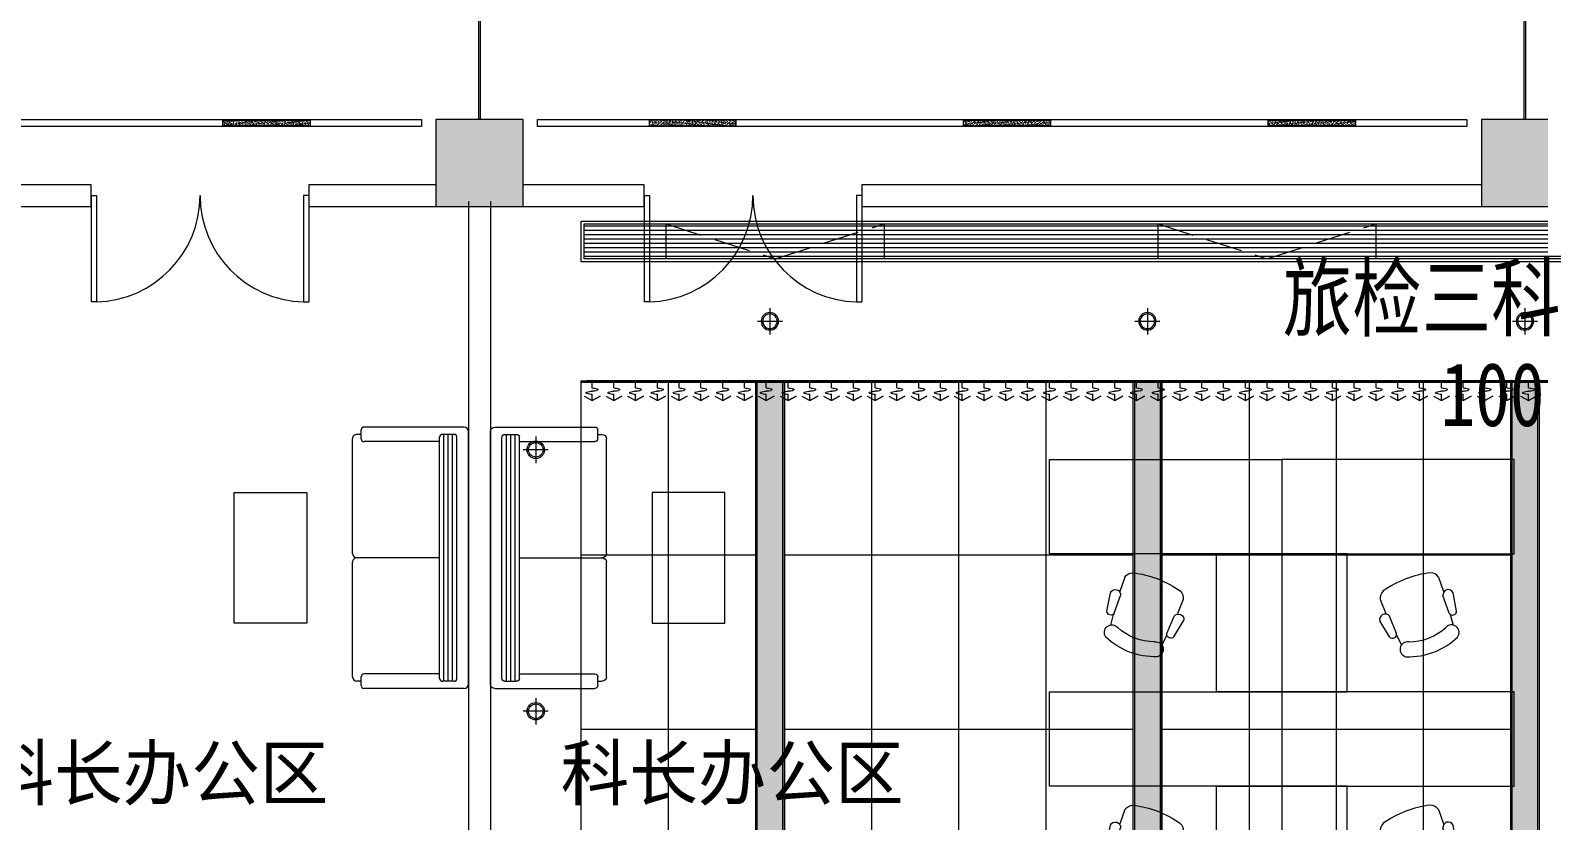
# Model space of a CAD drawing. Header units: millimetres. Extents: x 164760 to 3716174, y -1766400 to 11969.
# Drawn here: x 3524122 to 3534513, y -1710830 to -1705386 of the extents above; entities that cross this region are included whole.
import ezdxf

# ---------------------------------------------------------------- set-up
doc = ezdxf.new("R2010")
doc.units = ezdxf.units.MM
doc.header["$LTSCALE"] = 1000
doc.linetypes.add('DASH', pattern=[0.35, 0.25, -0.1])
doc.linetypes.add('DOTE', pattern=[2.42, 2, -0.2, 0.02, -0.2])
doc.layers.get('0').update_dxf_attribs({"color": 253, "linetype": 'CONTINUOUS'})
for name, color, linetype, lineweight in [('COLUMN', 253, 'CONTINUOUS', 0), ('FF-FURN【成品家私】', 253, 'CONTINUOUS', 0), ('FF-Text【平面文字】', 253, 'CONTINUOUS', 0), ('PUB_HATCH', 253, 'CONTINUOUS', 0), ('RC-FCU【空调设备】', 253, 'CONTINUOUS', 0), ('RC-LIGHT【天花灯具】', 253, 'CONTINUOUS', 0), ('RC-Modelling【天花造型】', 253, 'CONTINUOUS', 0), ('RC-STR【天花细线】', 253, 'CONTINUOUS', 0), ('Wall【墙体】', 253, 'CONTINUOUS', 0), ('WINDOW', 253, 'CONTINUOUS', 0)]:
    doc.layers.add(name, color=color, linetype=linetype, lineweight=lineweight)
doc.layers.add('FC-Text Annotation', color=253, linetype='CONTINUOUS')
doc.styles.add('文字', font='')
doc.styles.get('文字').set_extended_font_data('SimSun')

# ---------------------------------------------------------------- blocks, each defined once
blk = doc.blocks.new('AB18C')
for p, q in [((-0.616, 0.457), (-0.382, 0.5)), ((-0.128, 0.399), (-0.323, 0.394)), ((-0.627, 0.366), (-0.767, 0.352)), ((-0.608, 0.359), (-0.369, 0.366)), ((-0.627, -0.366), (-0.767, -0.352)), ((-0.608, -0.359), (-0.369, -0.366)), ((-0.616, -0.457), (-0.382, -0.5)), ((-0.128, -0.399), (-0.323, -0.394))]:
    blk.add_line(p, q)
for centre, radius, start, end in [((-0.847, 0.3), 0.0961, 330.3175, 148.735), ((-0.597, 0.41), 0.0516, 112.2235, 257.7173), ((-0.386, 0.432), 0.0681, 284.0068, 86.4868), ((-0.161, 0.273), 0.13, 22.4327, 75.4917), ((-0.094, 0), 0.906, 157.2611, 202.7389), ((-0.08, 0), 0.729, 159.7134, 200.2866), ((-1.312, 0), 1.312, 345.758, 14.242), ((-0.847, -0.3), 0.0961, 211.265, 29.6825), ((-0.597, -0.41), 0.0516, 102.2827, 247.7765), ((-0.386, -0.432), 0.0681, 273.5132, 75.9932), ((-0.161, -0.273), 0.13, 284.5083, 337.5673)]:
    blk.add_arc(centre, radius, start, end)
blk = doc.blocks.new('ZL_05274303')
at = {"ltscale": 1000}
for points in [[(-900, 0), (700, 0), (700, -650), (-900, -650)], [(250, -1600), (250, -650), (700, -650), (700, -1600)]]:
    blk.add_lwpolyline(points, close=True, dxfattribs=at)
at = {"layer": 'FF-FURN【成品家私】', "xscale": -540, "yscale": 540, "zscale": 540, "rotation": 248.9333185298564}
blk.add_blockref('AB18C', (-154, -823), dxfattribs=at)
blk = doc.blocks.new('$DorLib2D$00000002')
for p, q in [((-0.5, 0), (-0.5, 0.4875)), ((-0.475, 0.4875), (-0.5, 0.4875)), ((-0.475, 0), (-0.475, 0.4875)), ((0.475, 0), (0.475, 0.4875)), ((0.475, 0.4875), (0.5, 0.4875)), ((0.5, 0), (0.5, 0.4875)), ((-0.5, 0), (-0.475, 0)), ((0.5, 0), (0.475, 0))]:
    blk.add_line(p, q)
at = {"lineweight": 13}
for centre, start, end in [((-0.4875, 0), 0, 88.53072), ((0.4875, 0), 91.46928, 180)]:
    blk.add_arc(centre, 0.4875, start, end, dxfattribs=at)
blk = doc.blocks.new('A$C50483070')
at = {"ltscale": 0.5}
for p, q in [((0, 1770), (0, 30)), ((30, 1800), (720, 1800)), ((740, 1780), (740, 1750)), ((80, 1730), (80, 70)), ((100, 1750), (180, 1750)), ((110, 1750), (110, 50)), ((140, 1750), (140, 50)), ((170, 1750), (170, 50)), ((200, 1730), (200, 70)), ((200, 1700), (720, 1700)), ((740, 1750), (740, 1720)), ((740, 1750), (770, 1750)), ((800, 1720), (800, 930)), ((200, 900), (770, 900)), ((800, 870), (800, 80)), ((100, 50), (180, 50)), ((200, 100), (720, 100)), ((740, 80), (740, 50)), ((740, 50), (770, 50)), ((740, 50), (740, 20)), ((30, 0), (720, 0))]:
    blk.add_line(p, q, dxfattribs=at)
for centre, radius, start, end in [((30, 1770), 30, 90, 180), ((720, 1780), 20, 0, 90), ((100, 1730), 20, 90, 180), ((180, 1730), 20, 0, 90), ((720, 1720), 20, 270, 0), ((770, 1720), 30, 0, 90), ((770, 930), 30, 270, 0), ((770, 870), 30, 0, 90), ((30, 30), 30, 180, 270), ((100, 70), 20, 180, 270), ((180, 70), 20, 270, 0), ((720, 80), 20, 0, 90), ((720, 20), 20, 270, 0), ((770, 80), 30, 270, 0)]:
    blk.add_arc(centre, radius, start, end, dxfattribs=at)
blk = doc.blocks.new('*U408')
for p, q in [((0, -12), (0, 0)), ((0, 0), (13050, 0)), ((13050, -12), (0, -12)), ((75, -49), (75, -12)), ((75, -136), (75, -93)), ((225, -49), (225, -12)), ((225, -136), (225, -93)), ((375, -49), (375, -12)), ((375, -136), (375, -93)), ((525, -49), (525, -12)), ((525, -136), (525, -93)), ((675, -49), (675, -12)), ((675, -136), (675, -93)), ((825, -49), (825, -12)), ((825, -136), (825, -93)), ((975, -49), (975, -12)), ((975, -136), (975, -93)), ((1125, -49), (1125, -12)), ((1125, -136), (1125, -93)), ((1275, -49), (1275, -12)), ((1275, -136), (1275, -93)), ((1425, -49), (1425, -12)), ((1425, -136), (1425, -93)), ((1575, -49), (1575, -12)), ((1575, -136), (1575, -93)), ((1725, -49), (1725, -12)), ((1725, -136), (1725, -93)), ((1875, -49), (1875, -12)), ((1875, -136), (1875, -93)), ((2025, -49), (2025, -12)), ((2025, -136), (2025, -93)), ((2175, -49), (2175, -12)), ((2175, -136), (2175, -93)), ((2325, -49), (2325, -12)), ((2325, -136), (2325, -93)), ((2475, -49), (2475, -12)), ((2475, -136), (2475, -93)), ((2625, -49), (2625, -12)), ((2625, -136), (2625, -93)), ((2775, -49), (2775, -12)), ((2775, -136), (2775, -93)), ((2925, -49), (2925, -12)), ((2925, -136), (2925, -93)), ((3075, -49), (3075, -12)), ((3075, -136), (3075, -93)), ((3225, -49), (3225, -12)), ((3225, -136), (3225, -93)), ((3375, -49), (3375, -12)), ((3375, -136), (3375, -93)), ((3525, -49), (3525, -12)), ((3525, -136), (3525, -93)), ((3675, -49), (3675, -12)), ((3675, -136), (3675, -93)), ((3825, -49), (3825, -12)), ((3825, -136), (3825, -93)), ((3975, -49), (3975, -12)), ((3975, -136), (3975, -93)), ((4125, -49), (4125, -12)), ((4125, -136), (4125, -93)), ((4275, -49), (4275, -12)), ((4275, -136), (4275, -93)), ((4425, -49), (4425, -12)), ((4425, -136), (4425, -93)), ((4575, -49), (4575, -12)), ((4575, -136), (4575, -93)), ((4725, -49), (4725, -12)), ((4725, -136), (4725, -93)), ((4875, -49), (4875, -12)), ((4875, -136), (4875, -93)), ((5025, -49), (5025, -12)), ((5025, -136), (5025, -93)), ((5175, -49), (5175, -12)), ((5175, -136), (5175, -93)), ((5325, -49), (5325, -12)), ((5325, -136), (5325, -93)), ((5475, -49), (5475, -12)), ((5475, -136), (5475, -93)), ((5625, -49), (5625, -12)), ((5625, -136), (5625, -93)), ((5775, -49), (5775, -12)), ((5775, -136), (5775, -93)), ((5925, -49), (5925, -12)), ((5925, -136), (5925, -93)), ((6075, -49), (6075, -12)), ((6075, -136), (6075, -93)), ((6225, -49), (6225, -12)), ((6225, -136), (6225, -93)), ((6375, -49), (6375, -12)), ((6375, -136), (6375, -93)), ((6525, -49), (6525, -12)), ((6525, -136), (6525, -93)), ((20, -105), (75, -136)), ((130, -105), (75, -136)), ((75, -136), (130, -105)), ((170, -105), (225, -136)), ((280, -105), (225, -136)), ((225, -136), (280, -105)), ((320, -105), (375, -136)), ((430, -105), (375, -136)), ((375, -136), (430, -105)), ((470, -105), (525, -136)), ((580, -105), (525, -136)), ((525, -136), (580, -105)), ((620, -105), (675, -136)), ((730, -105), (675, -136)), ((675, -136), (730, -105)), ((770, -105), (825, -136)), ((880, -105), (825, -136)), ((825, -136), (880, -105)), ((920, -105), (975, -136)), ((1030, -105), (975, -136)), ((975, -136), (1030, -105)), ((1070, -105), (1125, -136)), ((1180, -105), (1125, -136)), ((1125, -136), (1180, -105)), ((1220, -105), (1275, -136)), ((1330, -105), (1275, -136)), ((1275, -136), (1330, -105)), ((1370, -105), (1425, -136)), ((1480, -105), (1425, -136)), ((1425, -136), (1480, -105)), ((1520, -105), (1575, -136)), ((1630, -105), (1575, -136)), ((1575, -136), (1630, -105)), ((1670, -105), (1725, -136)), ((1780, -105), (1725, -136)), ((1725, -136), (1780, -105)), ((1820, -105), (1875, -136)), ((1930, -105), (1875, -136)), ((1875, -136), (1930, -105)), ((1970, -105), (2025, -136)), ((2080, -105), (2025, -136)), ((2025, -136), (2080, -105)), ((2120, -105), (2175, -136)), ((2230, -105), (2175, -136)), ((2175, -136), (2230, -105)), ((2270, -105), (2325, -136)), ((2380, -105), (2325, -136)), ((2325, -136), (2380, -105)), ((2420, -105), (2475, -136)), ((2530, -105), (2475, -136)), ((2475, -136), (2530, -105)), ((2570, -105), (2625, -136)), ((2680, -105), (2625, -136)), ((2625, -136), (2680, -105)), ((2720, -105), (2775, -136)), ((2830, -105), (2775, -136)), ((2775, -136), (2830, -105)), ((2870, -105), (2925, -136)), ((2980, -105), (2925, -136)), ((2925, -136), (2980, -105)), ((3020, -105), (3075, -136)), ((3130, -105), (3075, -136)), ((3075, -136), (3130, -105)), ((3170, -105), (3225, -136)), ((3280, -105), (3225, -136)), ((3225, -136), (3280, -105)), ((3320, -105), (3375, -136)), ((3430, -105), (3375, -136)), ((3375, -136), (3430, -105)), ((3470, -105), (3525, -136)), ((3580, -105), (3525, -136)), ((3525, -136), (3580, -105)), ((3620, -105), (3675, -136)), ((3730, -105), (3675, -136)), ((3675, -136), (3730, -105)), ((3770, -105), (3825, -136)), ((3880, -105), (3825, -136)), ((3825, -136), (3880, -105)), ((3920, -105), (3975, -136)), ((4030, -105), (3975, -136)), ((3975, -136), (4030, -105)), ((4070, -105), (4125, -136)), ((4180, -105), (4125, -136)), ((4125, -136), (4180, -105)), ((4220, -105), (4275, -136)), ((4330, -105), (4275, -136)), ((4275, -136), (4330, -105)), ((4370, -105), (4425, -136)), ((4480, -105), (4425, -136)), ((4425, -136), (4480, -105)), ((4520, -105), (4575, -136)), ((4630, -105), (4575, -136)), ((4575, -136), (4630, -105)), ((4670, -105), (4725, -136)), ((4780, -105), (4725, -136)), ((4725, -136), (4780, -105)), ((4820, -105), (4875, -136)), ((4930, -105), (4875, -136)), ((4875, -136), (4930, -105)), ((4970, -105), (5025, -136)), ((5080, -105), (5025, -136)), ((5025, -136), (5080, -105)), ((5120, -105), (5175, -136)), ((5230, -105), (5175, -136)), ((5175, -136), (5230, -105)), ((5270, -105), (5325, -136)), ((5380, -105), (5325, -136)), ((5325, -136), (5380, -105)), ((5420, -105), (5475, -136)), ((5530, -105), (5475, -136)), ((5475, -136), (5530, -105)), ((5570, -105), (5625, -136)), ((5680, -105), (5625, -136)), ((5625, -136), (5680, -105)), ((5720, -105), (5775, -136)), ((5830, -105), (5775, -136)), ((5775, -136), (5830, -105)), ((5870, -105), (5925, -136)), ((5980, -105), (5925, -136)), ((5925, -136), (5980, -105)), ((6020, -105), (6075, -136)), ((6130, -105), (6075, -136)), ((6075, -136), (6130, -105)), ((6170, -105), (6225, -136)), ((6280, -105), (6225, -136)), ((6225, -136), (6280, -105)), ((6320, -105), (6375, -136)), ((6430, -105), (6375, -136)), ((6375, -136), (6430, -105)), ((6470, -105), (6525, -136)), ((6580, -105), (6525, -136)), ((6525, -136), (6580, -105))]:
    blk.add_line(p, q)
at = {"extrusion": (0, 0, -1)}
for centre, major_axis, start_param, end_param in [((40, -82), (3.69, -3.69), 1.137309, 3.57508), ((73, -171), (-70.4, -70.4), 2.004284, 2.381239), ((73, 6), (70.4, -70.4), 0.760354, 1.137309), ((77, -149), (-70.4, -70.4), 2.33115, 2.708105), ((77, 28), (70.4, -70.4), 0.433488, 0.810442), ((110, -60), (3.69, -3.69), 4.278901, 6.716673), ((190, -82), (3.69, -3.69), 1.137309, 3.57508), ((223, -171), (-70.4, -70.4), 2.004284, 2.381239), ((223, 6), (70.4, -70.4), 0.760354, 1.137309), ((227, -149), (-70.4, -70.4), 2.33115, 2.708105), ((227, 28), (70.4, -70.4), 0.433488, 0.810442), ((260, -60), (3.69, -3.69), 4.278901, 6.716673), ((340, -82), (3.69, -3.69), 1.137309, 3.57508), ((373, -171), (-70.4, -70.4), 2.004284, 2.381239), ((373, 6), (70.4, -70.4), 0.760354, 1.137309), ((377, -149), (-70.4, -70.4), 2.33115, 2.708105), ((377, 28), (70.4, -70.4), 0.433488, 0.810442), ((410, -60), (3.69, -3.69), 4.278901, 6.716673), ((490, -82), (3.69, -3.69), 1.137309, 3.57508), ((523, -171), (-70.4, -70.4), 2.004284, 2.381239), ((523, 6), (70.4, -70.4), 0.760354, 1.137309), ((527, -149), (-70.4, -70.4), 2.33115, 2.708105), ((527, 28), (70.4, -70.4), 0.433488, 0.810442), ((560, -60), (3.69, -3.69), 4.278901, 6.716673), ((640, -82), (3.69, -3.69), 1.137309, 3.57508), ((673, -171), (-70.4, -70.4), 2.004284, 2.381239), ((673, 6), (70.4, -70.4), 0.760354, 1.137309), ((677, -149), (-70.4, -70.4), 2.33115, 2.708105), ((677, 28), (70.4, -70.4), 0.433488, 0.810442), ((710, -60), (3.69, -3.69), 4.278901, 6.716673), ((790, -82), (3.69, -3.69), 1.137309, 3.57508), ((823, -171), (-70.4, -70.4), 2.004284, 2.381239), ((823, 6), (70.4, -70.4), 0.760354, 1.137309), ((827, -149), (-70.4, -70.4), 2.33115, 2.708105), ((827, 28), (70.4, -70.4), 0.433488, 0.810442), ((860, -60), (3.69, -3.69), 4.278901, 6.716673), ((940, -82), (3.69, -3.69), 1.137309, 3.57508), ((973, -171), (-70.4, -70.4), 2.004284, 2.381239), ((973, 6), (70.4, -70.4), 0.760354, 1.137309), ((977, -149), (-70.4, -70.4), 2.33115, 2.708105), ((977, 28), (70.4, -70.4), 0.433488, 0.810442), ((1010, -60), (3.69, -3.69), 4.278901, 6.716673), ((1090, -82), (3.69, -3.69), 1.137309, 3.57508), ((1123, -171), (-70.4, -70.4), 2.004284, 2.381239), ((1123, 6), (70.4, -70.4), 0.760354, 1.137309), ((1127, -149), (-70.4, -70.4), 2.33115, 2.708105), ((1127, 28), (70.4, -70.4), 0.433488, 0.810442), ((1160, -60), (3.69, -3.69), 4.278901, 6.716673), ((1240, -82), (3.69, -3.69), 1.137309, 3.57508), ((1273, -171), (-70.4, -70.4), 2.004284, 2.381239), ((1273, 6), (70.4, -70.4), 0.760354, 1.137309), ((1277, -149), (-70.4, -70.4), 2.33115, 2.708105), ((1277, 28), (70.4, -70.4), 0.433488, 0.810442), ((1310, -60), (3.69, -3.69), 4.278901, 6.716673), ((1390, -82), (3.69, -3.69), 1.137309, 3.57508), ((1423, -171), (-70.4, -70.4), 2.004284, 2.381239), ((1423, 6), (70.4, -70.4), 0.760354, 1.137309), ((1427, -149), (-70.4, -70.4), 2.33115, 2.708105), ((1427, 28), (70.4, -70.4), 0.433488, 0.810442), ((1460, -60), (3.69, -3.69), 4.278901, 6.716673), ((1540, -82), (3.69, -3.69), 1.137309, 3.57508), ((1573, -171), (-70.4, -70.4), 2.004284, 2.381239), ((1573, 6), (70.4, -70.4), 0.760354, 1.137309), ((1577, -149), (-70.4, -70.4), 2.33115, 2.708105), ((1577, 28), (70.4, -70.4), 0.433488, 0.810442), ((1610, -60), (3.69, -3.69), 4.278901, 6.716673), ((1690, -82), (3.69, -3.69), 1.137309, 3.57508), ((1723, -171), (-70.4, -70.4), 2.004284, 2.381239), ((1723, 6), (70.4, -70.4), 0.760354, 1.137309), ((1727, -149), (-70.4, -70.4), 2.33115, 2.708105), ((1727, 28), (70.4, -70.4), 0.433488, 0.810442), ((1760, -60), (3.69, -3.69), 4.278901, 6.716673), ((1840, -82), (3.69, -3.69), 1.137309, 3.57508), ((1873, -171), (-70.4, -70.4), 2.004284, 2.381239), ((1873, 6), (70.4, -70.4), 0.760354, 1.137309), ((1877, -149), (-70.4, -70.4), 2.33115, 2.708105), ((1877, 28), (70.4, -70.4), 0.433488, 0.810442), ((1910, -60), (3.69, -3.69), 4.278901, 6.716673), ((1990, -82), (3.69, -3.69), 1.137309, 3.57508), ((2023, -171), (-70.4, -70.4), 2.004284, 2.381239), ((2023, 6), (70.4, -70.4), 0.760354, 1.137309), ((2027, -149), (-70.4, -70.4), 2.33115, 2.708105), ((2027, 28), (70.4, -70.4), 0.433488, 0.810442), ((2060, -60), (3.69, -3.69), 4.278901, 6.716673), ((2140, -82), (3.69, -3.69), 1.137309, 3.57508), ((2173, -171), (-70.4, -70.4), 2.004284, 2.381239), ((2173, 6), (70.4, -70.4), 0.760354, 1.137309), ((2177, -149), (-70.4, -70.4), 2.33115, 2.708105), ((2177, 28), (70.4, -70.4), 0.433488, 0.810442), ((2210, -60), (3.69, -3.69), 4.278901, 6.716673), ((2290, -82), (3.69, -3.69), 1.137309, 3.57508), ((2323, -171), (-70.4, -70.4), 2.004284, 2.381239), ((2323, 6), (70.4, -70.4), 0.760354, 1.137309), ((2327, -149), (-70.4, -70.4), 2.33115, 2.708105), ((2327, 28), (70.4, -70.4), 0.433488, 0.810442), ((2360, -60), (3.69, -3.69), 4.278901, 6.716673), ((2440, -82), (3.69, -3.69), 1.137309, 3.57508), ((2473, -171), (-70.4, -70.4), 2.004284, 2.381239), ((2473, 6), (70.4, -70.4), 0.760354, 1.137309), ((2477, -149), (-70.4, -70.4), 2.33115, 2.708105), ((2477, 28), (70.4, -70.4), 0.433488, 0.810442), ((2510, -60), (3.69, -3.69), 4.278901, 6.716673), ((2590, -82), (3.69, -3.69), 1.137309, 3.57508), ((2623, -171), (-70.4, -70.4), 2.004284, 2.381239), ((2623, 6), (70.4, -70.4), 0.760354, 1.137309), ((2627, -149), (-70.4, -70.4), 2.33115, 2.708105), ((2627, 28), (70.4, -70.4), 0.433488, 0.810442), ((2660, -60), (3.69, -3.69), 4.278901, 6.716673), ((2740, -82), (3.69, -3.69), 1.137309, 3.57508), ((2773, -171), (-70.4, -70.4), 2.004284, 2.381239), ((2773, 6), (70.4, -70.4), 0.760354, 1.137309), ((2777, -149), (-70.4, -70.4), 2.33115, 2.708105), ((2777, 28), (70.4, -70.4), 0.433488, 0.810442), ((2810, -60), (3.69, -3.69), 4.278901, 6.716673), ((2890, -82), (3.69, -3.69), 1.137309, 3.57508), ((2923, -171), (-70.4, -70.4), 2.004284, 2.381239), ((2923, 6), (70.4, -70.4), 0.760354, 1.137309), ((2927, -149), (-70.4, -70.4), 2.33115, 2.708105), ((2927, 28), (70.4, -70.4), 0.433488, 0.810442), ((2960, -60), (3.69, -3.69), 4.278901, 6.716673), ((3040, -82), (3.69, -3.69), 1.137309, 3.57508), ((3073, -171), (-70.4, -70.4), 2.004284, 2.381239), ((3073, 6), (70.4, -70.4), 0.760354, 1.137309), ((3077, -149), (-70.4, -70.4), 2.33115, 2.708105), ((3077, 28), (70.4, -70.4), 0.433488, 0.810442), ((3110, -60), (3.69, -3.69), 4.278901, 6.716673), ((3190, -82), (3.69, -3.69), 1.137309, 3.57508), ((3223, -171), (-70.4, -70.4), 2.004284, 2.381239), ((3223, 6), (70.4, -70.4), 0.760354, 1.137309), ((3227, -149), (-70.4, -70.4), 2.33115, 2.708105), ((3227, 28), (70.4, -70.4), 0.433488, 0.810442), ((3260, -60), (3.69, -3.69), 4.278901, 6.716673), ((3340, -82), (3.69, -3.69), 1.137309, 3.57508), ((3373, -171), (-70.4, -70.4), 2.004284, 2.381239), ((3373, 6), (70.4, -70.4), 0.760354, 1.137309), ((3377, -149), (-70.4, -70.4), 2.33115, 2.708105), ((3377, 28), (70.4, -70.4), 0.433488, 0.810442), ((3410, -60), (3.69, -3.69), 4.278901, 6.716673), ((3490, -82), (3.69, -3.69), 1.137309, 3.57508), ((3523, -171), (-70.4, -70.4), 2.004284, 2.381239), ((3523, 6), (70.4, -70.4), 0.760354, 1.137309), ((3527, -149), (-70.4, -70.4), 2.33115, 2.708105), ((3527, 28), (70.4, -70.4), 0.433488, 0.810442), ((3560, -60), (3.69, -3.69), 4.278901, 6.716673), ((3640, -82), (3.69, -3.69), 1.137309, 3.57508), ((3673, -171), (-70.4, -70.4), 2.004284, 2.381239), ((3673, 6), (70.4, -70.4), 0.760354, 1.137309), ((3677, -149), (-70.4, -70.4), 2.33115, 2.708105), ((3677, 28), (70.4, -70.4), 0.433488, 0.810442), ((3710, -60), (3.69, -3.69), 4.278901, 6.716673), ((3790, -82), (3.69, -3.69), 1.137309, 3.57508), ((3823, -171), (-70.4, -70.4), 2.004284, 2.381239), ((3823, 6), (70.4, -70.4), 0.760354, 1.137309), ((3827, -149), (-70.4, -70.4), 2.33115, 2.708105), ((3827, 28), (70.4, -70.4), 0.433488, 0.810442), ((3860, -60), (3.69, -3.69), 4.278901, 6.716673), ((3940, -82), (3.69, -3.69), 1.137309, 3.57508), ((3973, -171), (-70.4, -70.4), 2.004284, 2.381239), ((3973, 6), (70.4, -70.4), 0.760354, 1.137309), ((3977, -149), (-70.4, -70.4), 2.33115, 2.708105), ((3977, 28), (70.4, -70.4), 0.433488, 0.810442), ((4010, -60), (3.69, -3.69), 4.278901, 6.716673), ((4090, -82), (3.69, -3.69), 1.137309, 3.57508), ((4123, -171), (-70.4, -70.4), 2.004284, 2.381239), ((4123, 6), (70.4, -70.4), 0.760354, 1.137309), ((4127, -149), (-70.4, -70.4), 2.33115, 2.708105), ((4127, 28), (70.4, -70.4), 0.433488, 0.810442), ((4160, -60), (3.69, -3.69), 4.278901, 6.716673), ((4240, -82), (3.69, -3.69), 1.137309, 3.57508), ((4273, -171), (-70.4, -70.4), 2.004284, 2.381239), ((4273, 6), (70.4, -70.4), 0.760354, 1.137309), ((4277, -149), (-70.4, -70.4), 2.33115, 2.708105), ((4277, 28), (70.4, -70.4), 0.433488, 0.810442), ((4310, -60), (3.69, -3.69), 4.278901, 6.716673), ((4390, -82), (3.69, -3.69), 1.137309, 3.57508), ((4423, -171), (-70.4, -70.4), 2.004284, 2.381239), ((4423, 6), (70.4, -70.4), 0.760354, 1.137309), ((4427, -149), (-70.4, -70.4), 2.33115, 2.708105), ((4427, 28), (70.4, -70.4), 0.433488, 0.810442), ((4460, -60), (3.69, -3.69), 4.278901, 6.716673), ((4540, -82), (3.69, -3.69), 1.137309, 3.57508), ((4573, -171), (-70.4, -70.4), 2.004284, 2.381239), ((4573, 6), (70.4, -70.4), 0.760354, 1.137309), ((4577, -149), (-70.4, -70.4), 2.33115, 2.708105), ((4577, 28), (70.4, -70.4), 0.433488, 0.810442), ((4610, -60), (3.69, -3.69), 4.278901, 6.716673), ((4690, -82), (3.69, -3.69), 1.137309, 3.57508), ((4723, -171), (-70.4, -70.4), 2.004284, 2.381239), ((4723, 6), (70.4, -70.4), 0.760354, 1.137309), ((4727, -149), (-70.4, -70.4), 2.33115, 2.708105), ((4727, 28), (70.4, -70.4), 0.433488, 0.810442), ((4760, -60), (3.69, -3.69), 4.278901, 6.716673), ((4840, -82), (3.69, -3.69), 1.137309, 3.57508), ((4873, -171), (-70.4, -70.4), 2.004284, 2.381239), ((4873, 6), (70.4, -70.4), 0.760354, 1.137309), ((4877, -149), (-70.4, -70.4), 2.33115, 2.708105), ((4877, 28), (70.4, -70.4), 0.433488, 0.810442), ((4910, -60), (3.69, -3.69), 4.278901, 6.716673), ((4990, -82), (3.69, -3.69), 1.137309, 3.57508), ((5023, -171), (-70.4, -70.4), 2.004284, 2.381239), ((5023, 6), (70.4, -70.4), 0.760354, 1.137309), ((5027, -149), (-70.4, -70.4), 2.33115, 2.708105), ((5027, 28), (70.4, -70.4), 0.433488, 0.810442), ((5060, -60), (3.69, -3.69), 4.278901, 6.716673), ((5140, -82), (3.69, -3.69), 1.137309, 3.57508), ((5173, -171), (-70.4, -70.4), 2.004284, 2.381239), ((5173, 6), (70.4, -70.4), 0.760354, 1.137309), ((5177, -149), (-70.4, -70.4), 2.33115, 2.708105), ((5177, 28), (70.4, -70.4), 0.433488, 0.810442), ((5210, -60), (3.69, -3.69), 4.278901, 6.716673), ((5290, -82), (3.69, -3.69), 1.137309, 3.57508), ((5323, -171), (-70.4, -70.4), 2.004284, 2.381239), ((5323, 6), (70.4, -70.4), 0.760354, 1.137309), ((5327, -149), (-70.4, -70.4), 2.33115, 2.708105), ((5327, 28), (70.4, -70.4), 0.433488, 0.810442), ((5360, -60), (3.69, -3.69), 4.278901, 6.716673), ((5440, -82), (3.69, -3.69), 1.137309, 3.57508), ((5473, -171), (-70.4, -70.4), 2.004284, 2.381239), ((5473, 6), (70.4, -70.4), 0.760354, 1.137309), ((5477, -149), (-70.4, -70.4), 2.33115, 2.708105), ((5477, 28), (70.4, -70.4), 0.433488, 0.810442), ((5510, -60), (3.69, -3.69), 4.278901, 6.716673), ((5590, -82), (3.69, -3.69), 1.137309, 3.57508), ((5623, -171), (-70.4, -70.4), 2.004284, 2.381239), ((5623, 6), (70.4, -70.4), 0.760354, 1.137309), ((5627, -149), (-70.4, -70.4), 2.33115, 2.708105), ((5627, 28), (70.4, -70.4), 0.433488, 0.810442), ((5660, -60), (3.69, -3.69), 4.278901, 6.716673), ((5740, -82), (3.69, -3.69), 1.137309, 3.57508), ((5773, -171), (-70.4, -70.4), 2.004284, 2.381239), ((5773, 6), (70.4, -70.4), 0.760354, 1.137309), ((5777, -149), (-70.4, -70.4), 2.33115, 2.708105), ((5777, 28), (70.4, -70.4), 0.433488, 0.810442), ((5810, -60), (3.69, -3.69), 4.278901, 6.716673), ((5890, -82), (3.69, -3.69), 1.137309, 3.57508), ((5923, -171), (-70.4, -70.4), 2.004284, 2.381239), ((5923, 6), (70.4, -70.4), 0.760354, 1.137309), ((5927, -149), (-70.4, -70.4), 2.33115, 2.708105), ((5927, 28), (70.4, -70.4), 0.433488, 0.810442), ((5960, -60), (3.69, -3.69), 4.278901, 6.716673), ((6040, -82), (3.69, -3.69), 1.137309, 3.57508), ((6073, -171), (-70.4, -70.4), 2.004284, 2.381239), ((6073, 6), (70.4, -70.4), 0.760354, 1.137309), ((6077, -149), (-70.4, -70.4), 2.33115, 2.708105), ((6077, 28), (70.4, -70.4), 0.433488, 0.810442), ((6110, -60), (3.69, -3.69), 4.278901, 6.716673), ((6190, -82), (3.69, -3.69), 1.137309, 3.57508), ((6223, -171), (-70.4, -70.4), 2.004284, 2.381239), ((6223, 6), (70.4, -70.4), 0.760354, 1.137309), ((6227, -149), (-70.4, -70.4), 2.33115, 2.708105), ((6227, 28), (70.4, -70.4), 0.433488, 0.810442), ((6260, -60), (3.69, -3.69), 4.278901, 6.716673), ((6340, -82), (3.69, -3.69), 1.137309, 3.57508), ((6373, -171), (-70.4, -70.4), 2.004284, 2.381239), ((6373, 6), (70.4, -70.4), 0.760354, 1.137309), ((6377, -149), (-70.4, -70.4), 2.33115, 2.708105), ((6377, 28), (70.4, -70.4), 0.433488, 0.810442), ((6410, -60), (3.69, -3.69), 4.278901, 6.716673), ((6490, -82), (3.69, -3.69), 1.137309, 3.57508), ((6523, -171), (-70.4, -70.4), 2.004284, 2.381239), ((6523, 6), (70.4, -70.4), 0.760354, 1.137309), ((6527, -149), (-70.4, -70.4), 2.33115, 2.708105), ((6527, 28), (70.4, -70.4), 0.433488, 0.810442), ((6560, -60), (3.69, -3.69), 4.278901, 6.716673)]:
    blk.add_ellipse(centre, major_axis=major_axis, ratio=1, start_param=start_param, end_param=end_param, dxfattribs=at)
blk = doc.blocks.new('圆形筒灯')
at = {"color": 251, "linetype": 'DOTE', "ltscale": 43.504693}
blk.add_line((0, 91), (0, -91), dxfattribs=at)
at = {"color": 251, "linetype": 'DOTE', "ltscale": 41.297046}
blk.add_line((86, 0), (-86, 0), dxfattribs=at)
blk.add_ellipse((0, 0), major_axis=(-42.4, 42.4), ratio=1, start_param=2.355868237233172, end_param=8.639053544412757)
at = {"color": 251}
blk.add_ellipse((0, 0), major_axis=(35.4, 35.4), ratio=1, start_param=5.49871431692557, end_param=11.78189962410516, dxfattribs=at)
blk = doc.blocks.new('ZL_0609195278')
at = {"layer": 'RC-LIGHT【天花灯具】'}
h = blk.add_hatch(dxfattribs=at)
h.set_pattern_fill('DOTS', color=8, scale=10, angle=180)
h.set_pattern_definition([(180, (-2430707.972, 1481556.821), (-7.9375, -15.875), [0, -15.875])])
h.paths.add_polyline_path([(90, -10), (-90, -10), (-90, -5390), (90, -5390)])
blk.add_lwpolyline([(100, 0), (-100, 0), (-100, -5400), (100, -5400)], close=True, dxfattribs=at)
at = {"layer": 'RC-LIGHT【天花灯具】', "color": 8}
blk.add_lwpolyline([(90, -10), (-90, -10), (-90, -5390), (90, -5390)], close=True, dxfattribs=at)
blk = doc.blocks.new('ZL_0814093391')
at = {"layer": 'RC-LIGHT【天花灯具】'}
h = blk.add_hatch(dxfattribs=at)
h.set_pattern_fill('AR-SAND', color=251, scale=0.316764)
h.set_pattern_definition([(37.5, (-300, -35), (-0.50683, 15.50283), [0, -12.2296, 0, -13.67785, 0, -13.07441]), (7.5, (-300, -35), (14.23926, 22.7064), [0, -6.59755, 0, -11.02274, 0, -4.22404]), (327.5, (-309.896, -35), (25.05575, 0.04552), [0, -4.0229, 0, -14.48243, 0, -18.90761]), (317.5, (-309.896, -35), (24.1867, 7.0616), [0, -2.01145, 0, -9.49404, 0, -10.86182])])
h.paths.add_polyline_path([(300, 5), (-300, 5), (-300, -35), (300, -35)])
blk.add_lwpolyline([(-300, 5), (300, 5), (300, -35), (-300, -35)], close=True, dxfattribs=at)
blk = doc.blocks.new('海龙0919100540')
at = {"layer": 'RC-STR【天花细线】'}
for points in [[(-3606, -2126), (-3596, -2126), (-3596, -3926), (-3606, -3926)], [(3594, -2126), (3604, -2126), (3604, -3926), (3594, -3926)], [(-10401, -3975), (-10401, -3925), (-4001, -3925), (-4001, -3975)], [(-3201, -3975), (-3201, -3925), (3199, -3925), (3199, -3975)]]:
    blk.add_lwpolyline(points, close=True, dxfattribs=at)
at = {"layer": 'RC-LIGHT【天花灯具】', "rotation": 179.9999999999999}
for p in [(-5068, -3965), (32, -3965), (2132, -3965)]:
    blk.add_blockref('ZL_0814093391', p, dxfattribs=at)
at = {"layer": 'RC-LIGHT【天花灯具】', "xscale": -1, "rotation": 180}
blk.add_blockref('ZL_0814093391', (-2133, -3965), dxfattribs=at)

msp = doc.modelspace()

# ---------------------------------------------------------------- hatches: boundary and pattern name
at = {"layer": 'PUB_HATCH'}
for points in [[(3526916.8, -1706600.6), (3527516.8, -1706600.6), (3527516.8, -1706000.6), (3526916.8, -1706000.6)], [(3534116.8, -1706600.6), (3534716.8, -1706600.6), (3534716.8, -1706000.6), (3534116.8, -1706000.6)]]:
    msp.add_hatch(color=256, dxfattribs=at).paths.add_polyline_path(points)
at = {"layer": 'RC-FCU【空调设备】'}
h = msp.add_hatch(dxfattribs=at)
h.set_pattern_fill('_USER', color=8, scale=30, angle=360, pattern_type=0)
h.set_pattern_definition([(360, (-2398135.097, -2904662.94), (7e-15, 30), [])])
h.paths.add_polyline_path([(3540896.8, -1706960.6), (3540896.8, -1706720.6), (3527936.8, -1706720.6), (3527936.8, -1706960.6)])

# ---------------------------------------------------------------- linework, layer by layer
at = {"layer": 'COLUMN'}
for p, q in [((3527516.8, -1706000.6), (3526916.8, -1706000.6)), ((3526916.8, -1706000.6), (3526916.8, -1706600.6)), ((3527516.8, -1706600.6), (3527516.8, -1706000.6)), ((3534716.8, -1706000.6), (3534116.8, -1706000.6)), ((3534116.8, -1706000.6), (3534116.8, -1706600.6)), ((3526916.8, -1706600.6), (3527516.8, -1706600.6)), ((3534116.8, -1706600.6), (3534716.8, -1706600.6))]:
    msp.add_line(p, q, dxfattribs=at)
at = {"layer": 'FF-FURN【成品家私】'}
for points in [[(3526027.7, -1708569.2), (3526027.7, -1709469.2), (3525527.7, -1709469.2), (3525527.7, -1708569.2)], [(3528406, -1708569.2), (3528406, -1709469.2), (3528906, -1709469.2), (3528906, -1708569.2)]]:
    msp.add_lwpolyline(points, close=True, dxfattribs=at)
at = {"layer": 'RC-FCU【空调设备】'}
msp.add_lwpolyline([(3527916.8, -1706980.6), (3527916.8, -1706700.6), (3540916.8, -1706700.6), (3540916.8, -1706980.6)], close=True, dxfattribs=at)
at = {"layer": 'RC-FCU【空调设备】', "color": 8}
msp.add_lwpolyline([(3527936.8, -1706960.6), (3527936.8, -1706720.6), (3540896.8, -1706720.6), (3540896.8, -1706960.6)], close=True, dxfattribs=at)
at = {"layer": 'RC-FCU【空调设备】', "color": 8, "linetype": 'DASH'}
for points in [[(3528503.4, -1706960.6), (3528503.4, -1706720.6), (3530003.4, -1706720.6), (3530003.4, -1706960.6)], [(3531890.4, -1706960.6), (3531890.4, -1706720.6), (3533390.4, -1706720.6), (3533390.4, -1706960.6)]]:
    msp.add_lwpolyline(points, close=True, dxfattribs=at)
for points in [[(3528503.4, -1706720.6), (3529253.4, -1706960.6), (3530003.4, -1706720.6)], [(3531890.4, -1706720.6), (3532640.4, -1706960.6), (3533390.4, -1706720.6)]]:
    msp.add_lwpolyline(points, dxfattribs=at)
at = {"layer": 'RC-Modelling【天花造型】'}
msp.add_line((3538316.8, -1707800.6), (3527954.3, -1707800.6), dxfattribs=at)
msp.add_lwpolyline([(3540916.8, -1713200.6), (3527916.8, -1713200.6), (3527916.8, -1707800.6), (3540916.8, -1707800.6)], close=True, dxfattribs=at)
at = {"layer": 'RC-STR【天花细线】'}
for p, q in [((3528516.8, -1707800.6), (3528516.8, -1713200.6)), ((3529116.8, -1707800.6), (3529116.8, -1713200.6)), ((3529316.8, -1707800.6), (3529316.8, -1713200.6)), ((3529916.8, -1707800.6), (3529916.8, -1713200.6)), ((3530516.8, -1707800.6), (3530516.8, -1713200.6)), ((3531116.8, -1707800.6), (3531116.8, -1713200.6)), ((3531716.8, -1707800.6), (3531716.8, -1713200.6)), ((3531916.8, -1707800.6), (3531916.8, -1713200.6)), ((3532516.8, -1707800.6), (3532516.8, -1713200.6)), ((3533116.8, -1707800.6), (3533116.8, -1713200.6)), ((3533716.8, -1707800.6), (3533716.8, -1713200.6)), ((3534316.8, -1707800.6), (3534316.8, -1713200.6)), ((3529116.8, -1709000.6), (3527916.8, -1709000.6)), ((3531716.8, -1709000.6), (3529316.8, -1709000.6)), ((3534316.8, -1709000.6), (3531916.8, -1709000.6)), ((3529116.8, -1710200.6), (3527916.8, -1710200.6)), ((3531716.8, -1710200.6), (3529316.8, -1710200.6)), ((3534316.8, -1710200.6), (3531916.8, -1710200.6))]:
    msp.add_line(p, q, dxfattribs=at)
at = {"layer": 'Wall【墙体】', "color": 6}
for p, q in [((3524542.5, -1706450.6), (3520316.8, -1706450.6)), ((3524542.5, -1706600.6), (3524542.5, -1706450.6)), ((3526916.8, -1706450.6), (3526042.5, -1706450.6)), ((3526042.5, -1706450.6), (3526042.5, -1706600.6)), ((3528350, -1706450.6), (3527516.8, -1706450.6)), ((3528350, -1706600.6), (3528350, -1706450.6)), ((3534116.8, -1706450.6), (3529850, -1706450.6)), ((3529850, -1706450.6), (3529850, -1706600.6)), ((3527141.8, -1706566.7), (3527141.8, -1713500.6)), ((3527291.8, -1706566.7), (3527291.8, -1713500.6)), ((3520316.8, -1706600.6), (3524542.5, -1706600.6)), ((3526042.5, -1706600.6), (3526916.8, -1706600.6)), ((3527516.8, -1706600.6), (3528350, -1706600.6)), ((3529850, -1706600.6), (3534116.8, -1706600.6))]:
    msp.add_line(p, q, dxfattribs=at)

# ---------------------------------------------------------------- block references
at = {"layer": 'FF-FURN【成品家私】', "rotation": 180}
msp.add_blockref('A$C50483070', (3527141.8, -1708119.2), dxfattribs=at)
at = {"layer": 'FF-FURN【成品家私】', "xscale": -1, "rotation": 180}
msp.add_blockref('A$C50483070', (3527291.8, -1708119.2), dxfattribs=at)
at = {"layer": 'FF-FURN【成品家私】'}
for p in [(3532041.8, -1708341.4), (3532041.8, -1709941.4)]:
    msp.add_blockref('ZL_05274303', p, dxfattribs=at)
at = {"layer": 'FF-FURN【成品家私】', "xscale": -1}
for p in [(3533441.8, -1708341.4), (3533441.8, -1709941.4)]:
    msp.add_blockref('ZL_05274303', p, dxfattribs=at)
at = {"layer": 'RC-FCU【空调设备】', "ltscale": 10}
msp.add_blockref('*U408', (3527916.8, -1707800.6), dxfattribs=at)
at = {"layer": 'RC-LIGHT【天花灯具】', "xscale": -1}
for p in [(3529216.8, -1707390.6), (3531816.8, -1707390.6), (3534416.8, -1707390.6)]:
    msp.add_blockref('圆形筒灯', p, dxfattribs=at)
at = {"layer": 'RC-LIGHT【天花灯具】'}
for name, p in [('ZL_0609195278', (3529216.8, -1707800.6)), ('ZL_0609195278', (3531816.8, -1707800.6)), ('ZL_0609195278', (3534416.8, -1707800.6)), ('圆形筒灯', (3527604.3, -1708275.6)), ('圆形筒灯', (3527604.3, -1710075.6))]:
    msp.add_blockref(name, p, dxfattribs=at)
at = {"layer": 'RC-Modelling【天花造型】'}
msp.add_blockref('海龙0919100540', (3530817.6, -1702075.6), dxfattribs=at)
at = {"layer": 'WINDOW', "xscale": -1500, "yscale": -1500, "zscale": -1500}
for p in [(3525292.5, -1706525.6), (3529100, -1706525.6)]:
    msp.add_blockref('$DorLib2D$00000002', p, dxfattribs=at)

# ---------------------------------------------------------------- texts
at = {"layer": 'FC-Text Annotation', "style": '文字', "width": 0.8}
for s, p in [('旅检三科', (3532748.5, -1707448.6)), ('100.5㎡', (3533835.9, -1708112.3))]:
    msp.add_text(s, height=438.58, dxfattribs=at).set_placement(p)
at = {"layer": 'FF-Text【平面文字】', "style": '文字', "width": 0.95}
for p in [(3523814.4, -1710683.7), (3527776, -1710683.7)]:
    msp.add_text('科长办公区', height=364.55, dxfattribs=at).set_placement(p)

doc.saveas('drawing.dxf')
